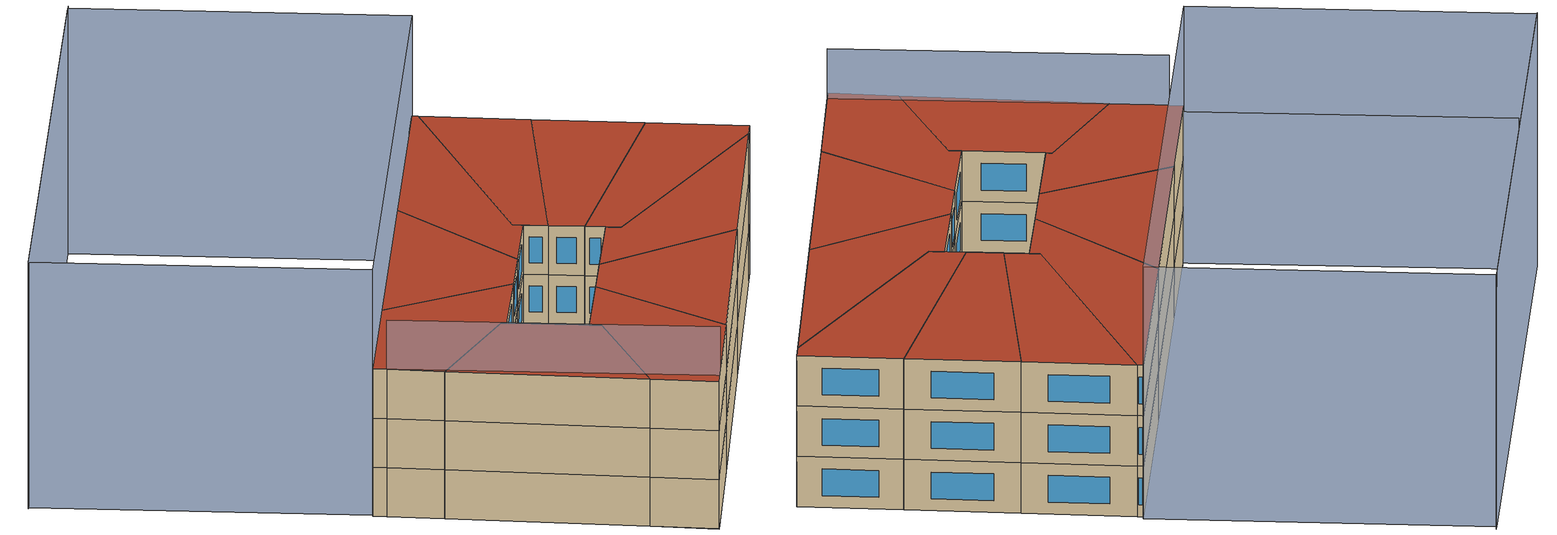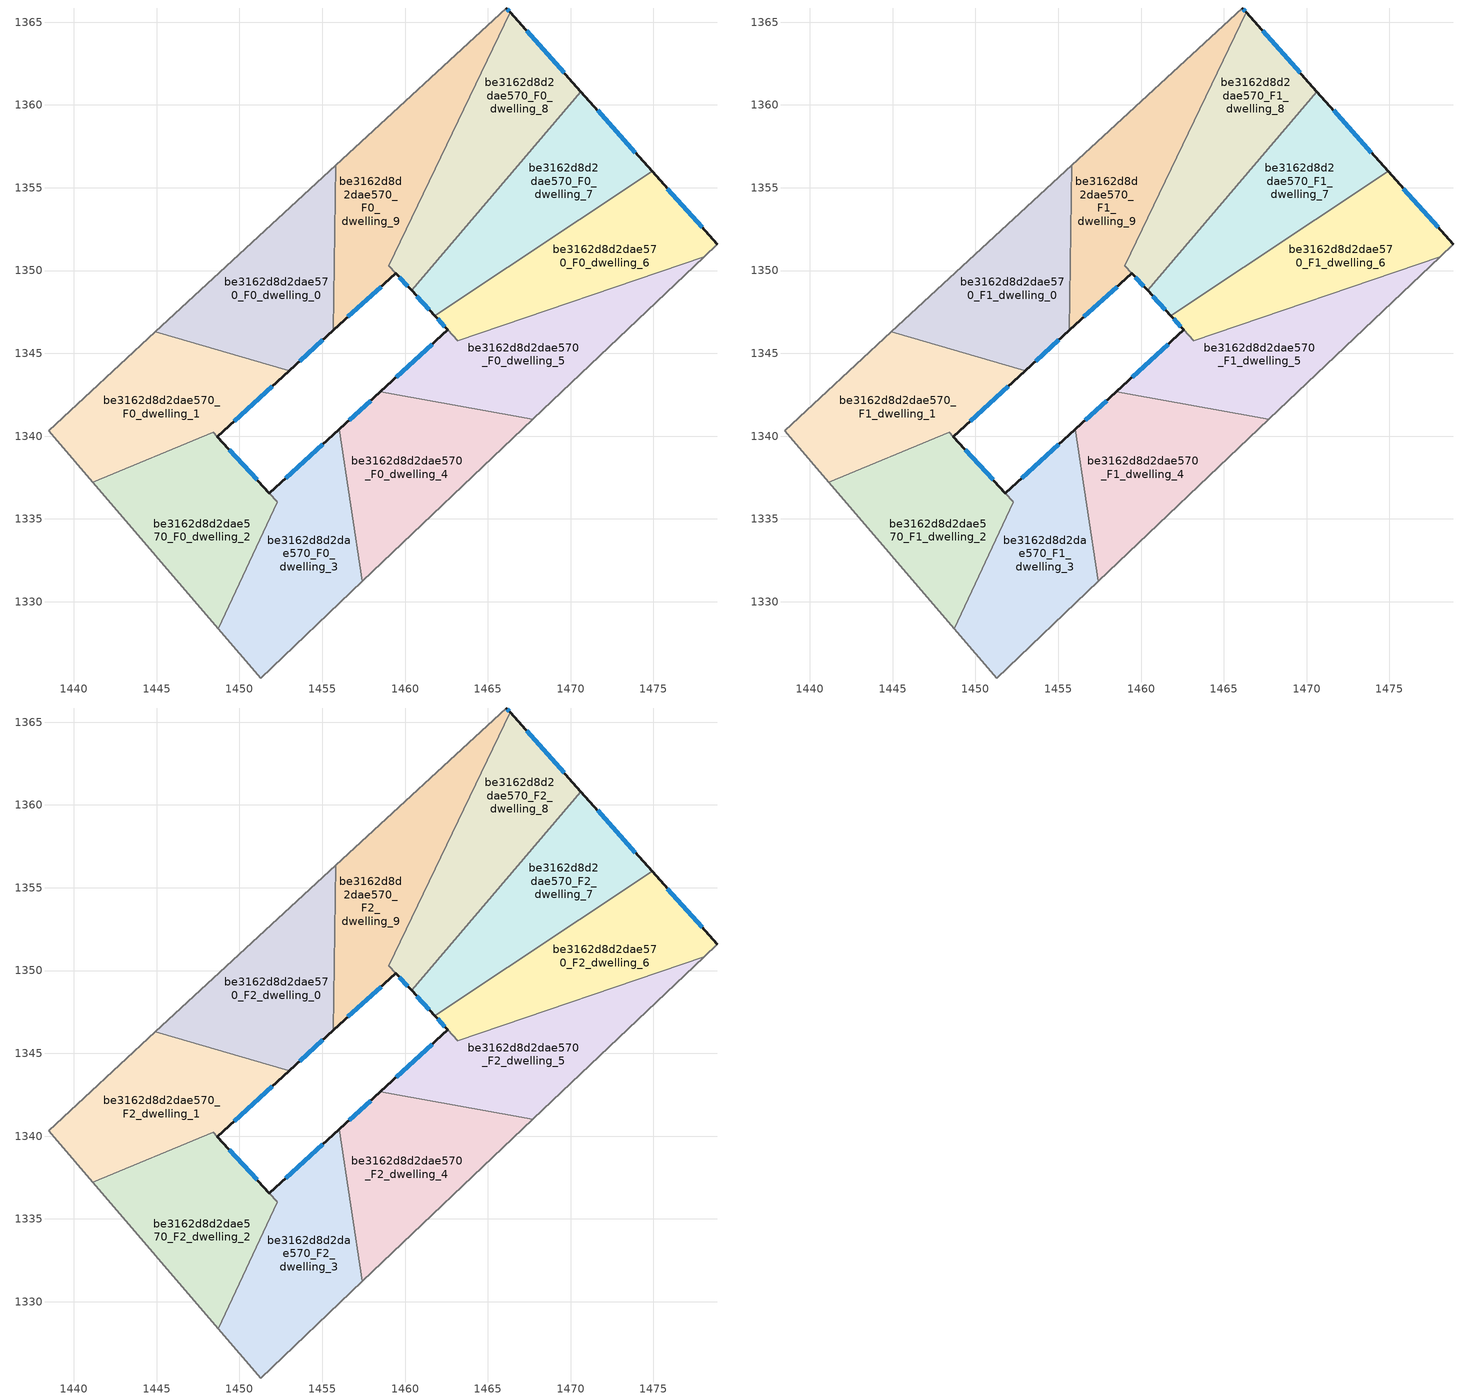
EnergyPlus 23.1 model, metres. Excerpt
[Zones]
be3162d8d2dae570_F0_dwelling_0
 floor ground (EU_floor_Construction): 1455.83,1356.36 1455.67,1346.4 1453.01,1343.95 1444.92,1346.29 z0
 wall outside (EU_wall_Construction): 1453.01,1343.95 1455.67,1346.4 z0:3
 wall adiabatic (EU_wall_Construction): 1455.83,1356.36 1444.92,1346.29 z0:3
 wall to be3162d8d2dae570_F0_dwelling_1 (EU_wall_Construction): 1444.92,1346.29 1453,1343.95 z0:3
 wall to be3162d8d2dae570_F0_dwelling_9 (EU_wall_Construction): 1455.67,1346.4 1455.83,1356.36 z0:3
 window (EU_Window_Construction): 1453.63,1344.53 1455.05,1345.82 z0.7:2.3
be3162d8d2dae570_F0_dwelling_1
 floor ground (EU_floor_Construction): 1453.01,1343.95 1448.66,1339.98 1448.43,1340.23 1441.15,1337.23 1439,1339.74 1438.48,1340.34 1444.92,1346.29 z0
 wall outside (EU_wall_Construction): 1448.66,1339.98 1453.01,1343.95 z0:3
 wall adiabatic (EU_wall_Construction): 1444.92,1346.29 1438.48,1340.34 1439,1339.74 1441.15,1337.23 z0:3
 wall to be3162d8d2dae570_F0_dwelling_2 (EU_wall_Construction): 1441.15,1337.23 1448.43,1340.23 1448.66,1339.98 z0:3
 window (EU_Window_Construction): 1449.68,1340.91 1451.98,1343.02 z0.7:2.3
be3162d8d2dae570_F0_dwelling_2
 floor ground (EU_floor_Construction): 1448.66,1339.97 1452.29,1336.03 1448.73,1328.38 1441.15,1337.23 1448.43,1340.23 z0
 wall outside (EU_wall_Construction): 1451.81,1336.55 1448.66,1339.97 z0:3
 wall adiabatic (EU_wall_Construction): 1441.15,1337.23 1448.73,1328.38 z0:3
 wall to be3162d8d2dae570_F0_dwelling_3 (EU_wall_Construction): 1448.73,1328.38 1452.29,1336.03 1451.81,1336.55 z0:3
 window (EU_Window_Construction): 1451.07,1337.35 1449.4,1339.17 z0.7:2.3
be3162d8d2dae570_F0_dwelling_3
 floor ground (EU_floor_Construction): 1456.04,1340.42 1457.43,1331.23 1451.28,1325.4 1448.73,1328.38 1452.29,1336.03 1451.81,1336.55 z0
 wall outside (EU_wall_Construction): 1456.04,1340.42 1451.81,1336.55 z0:3
 wall adiabatic (EU_wall_Construction): 1448.73,1328.38 1451.28,1325.4 1457.43,1331.23 z0:3
 wall to be3162d8d2dae570_F0_dwelling_4 (EU_wall_Construction): 1457.43,1331.23 1456.04,1340.42 z0:3
 window (EU_Window_Construction): 1455.05,1339.51 1452.8,1337.46 z0.7:2.3
be3162d8d2dae570_F0_dwelling_4
 floor ground (EU_floor_Construction): 1467.73,1341.01 1457.43,1331.23 1456.04,1340.42 1458.5,1342.68 z0
 wall outside (EU_wall_Construction): 1458.5,1342.68 1456.04,1340.42 z0:3
 wall adiabatic (EU_wall_Construction): 1457.43,1331.23 1467.73,1341.01 z0:3
 wall to be3162d8d2dae570_F0_dwelling_5 (EU_wall_Construction): 1467.73,1341.01 1458.5,1342.68 z0:3
 window (EU_Window_Construction): 1457.93,1342.15 1456.62,1340.95 z0.7:2.3
be3162d8d2dae570_F0_dwelling_5
 floor ground (EU_floor_Construction): 1478.06,1350.82 1467.73,1341.01 1458.5,1342.68 1462.59,1346.41 1463.18,1345.77 z0
 wall outside (EU_wall_Construction): 1462.59,1346.41 1458.5,1342.68 z0:3
 wall adiabatic (EU_wall_Construction): 1467.73,1341.01 1478.06,1350.82 z0:3
 wall to be3162d8d2dae570_F0_dwelling_6 (EU_wall_Construction): 1463.18,1345.77 1462.59,1346.41 / 1478.06,1350.82 1463.19,1345.77 z0:3
 window (EU_Window_Construction): 1461.63,1345.54 1459.46,1343.55 z0.7:2.3
be3162d8d2dae570_F0_dwelling_6
 floor ground (EU_floor_Construction): 1474.92,1355.99 1478.86,1351.58 1478.06,1350.82 1463.19,1345.77 1461.79,1347.28 z0
 wall outside (EU_wall_Construction): 1461.79,1347.28 1462.59,1346.42 / 1478.86,1351.58 1474.92,1355.99 z0:3
 wall adiabatic (EU_wall_Construction): 1478.06,1350.82 1478.86,1351.58 z0:3
 wall to be3162d8d2dae570_F0_dwelling_7 (EU_wall_Construction): 1474.92,1355.99 1461.79,1347.28 z0:3
 window (EU_Window_Construction): 1461.98,1347.08 1462.4,1346.62 / 1477.94,1352.61 1475.85,1354.95 z0.7:2.3
be3162d8d2dae570_F0_dwelling_7
 floor ground (EU_floor_Construction): 1470.62,1360.81 1474.92,1355.99 1461.79,1347.28 1460.39,1348.8 z0
 wall outside (EU_wall_Construction): 1460.39,1348.8 1461.79,1347.28 / 1474.92,1355.99 1470.62,1360.81 z0:3
 wall to be3162d8d2dae570_F0_dwelling_8 (EU_wall_Construction): 1470.62,1360.81 1460.39,1348.8 z0:3
 window (EU_Window_Construction): 1460.72,1348.44 1461.46,1347.64 / 1473.91,1357.12 1471.63,1359.68 z0.7:2.3
be3162d8d2dae570_F0_dwelling_8
 floor ground (EU_floor_Construction): 1466.34,1365.59 1470.62,1360.81 1460.39,1348.8 1459.02,1350.29 z0
 wall outside (EU_wall_Construction): 1470.62,1360.81 1466.34,1365.59 / 1459.43,1349.84 1460.39,1348.8 z0:3
 wall to be3162d8d2dae570_F0_dwelling_9 (EU_wall_Construction): 1466.34,1365.59 1459.02,1350.29 1459.43,1349.84 z0:3
 window (EU_Window_Construction): 1469.61,1361.93 1467.35,1364.47 / 1459.66,1349.59 1460.17,1349.04 z0.7:2.3
be3162d8d2dae570_F0_dwelling_9
 floor ground (EU_floor_Construction): 1466.11,1365.85 1466.34,1365.59 1459.02,1350.29 1459.43,1349.84 1455.67,1346.4 1455.83,1356.36 z0
 wall outside (EU_wall_Construction): 1466.34,1365.59 1466.11,1365.85 / 1455.67,1346.4 1459.43,1349.84 z0:3
 wall adiabatic (EU_wall_Construction): 1466.11,1365.85 1455.83,1356.36 z0:3
 window (EU_Window_Construction): 1466.29,1365.65 1466.16,1365.79 / 1456.56,1347.21 1458.55,1349.03 z0.7:2.3
be3162d8d2dae570_F1_dwelling_0
 floor to be3162d8d2dae570_F0_dwelling_0 (EU_floor_Construction): 1455.83,1356.36 1455.67,1346.4 1453,1343.95 1444.92,1346.29 z3
 wall outside (EU_wall_Construction): 1453.01,1343.95 1455.67,1346.4 z3:6
 wall adiabatic (EU_wall_Construction): 1455.83,1356.36 1444.92,1346.29 z3:6
 wall to be3162d8d2dae570_F1_dwelling_1 (EU_wall_Construction): 1444.92,1346.29 1453,1343.95 z3:6
 wall to be3162d8d2dae570_F1_dwelling_9 (EU_wall_Construction): 1455.67,1346.4 1455.83,1356.36 z3:6
 window (EU_Window_Construction): 1453.63,1344.53 1455.05,1345.82 z3.7:5.3
be3162d8d2dae570_F1_dwelling_1
 floor to be3162d8d2dae570_F0_dwelling_1 (EU_floor_Construction): 1453,1343.95 1448.66,1339.98 1448.43,1340.23 1441.15,1337.23 1439,1339.74 1438.48,1340.34 1444.92,1346.29 z3
 wall outside (EU_wall_Construction): 1448.66,1339.98 1453.01,1343.95 z3:6
 wall adiabatic (EU_wall_Construction): 1444.92,1346.29 1438.48,1340.34 1439,1339.74 1441.15,1337.23 z3:6
 wall to be3162d8d2dae570_F1_dwelling_2 (EU_wall_Construction): 1441.15,1337.23 1448.43,1340.23 1448.66,1339.98 z3:6
 window (EU_Window_Construction): 1449.68,1340.91 1451.98,1343.02 z3.7:5.3
be3162d8d2dae570_F1_dwelling_2
 floor to be3162d8d2dae570_F0_dwelling_2 (EU_floor_Construction): 1448.66,1339.97 1452.29,1336.03 1448.73,1328.38 1441.15,1337.23 1448.43,1340.23 z3
 wall outside (EU_wall_Construction): 1451.81,1336.55 1448.66,1339.97 z3:6
 wall adiabatic (EU_wall_Construction): 1441.15,1337.23 1448.73,1328.38 z3:6
 wall to be3162d8d2dae570_F1_dwelling_3 (EU_wall_Construction): 1448.73,1328.38 1452.29,1336.03 1451.81,1336.55 z3:6
 window (EU_Window_Construction): 1451.07,1337.35 1449.4,1339.17 z3.7:5.3
be3162d8d2dae570_F1_dwelling_3
 floor to be3162d8d2dae570_F0_dwelling_3 (EU_floor_Construction): 1456.04,1340.42 1457.43,1331.23 1451.28,1325.4 1448.73,1328.38 1452.29,1336.03 1451.81,1336.55 z3
 wall outside (EU_wall_Construction): 1456.04,1340.42 1451.81,1336.55 z3:6
 wall adiabatic (EU_wall_Construction): 1448.73,1328.38 1451.28,1325.4 1457.43,1331.23 z3:6
 wall to be3162d8d2dae570_F1_dwelling_4 (EU_wall_Construction): 1457.43,1331.23 1456.04,1340.42 z3:6
 window (EU_Window_Construction): 1455.05,1339.51 1452.8,1337.46 z3.7:5.3
be3162d8d2dae570_F1_dwelling_4
 floor to be3162d8d2dae570_F0_dwelling_4 (EU_floor_Construction): 1467.73,1341.01 1457.43,1331.23 1456.04,1340.42 1458.5,1342.68 z3
 wall outside (EU_wall_Construction): 1458.5,1342.68 1456.04,1340.42 z3:6
 wall adiabatic (EU_wall_Construction): 1457.43,1331.23 1467.73,1341.01 z3:6
 wall to be3162d8d2dae570_F1_dwelling_5 (EU_wall_Construction): 1467.73,1341.01 1458.5,1342.68 z3:6
 window (EU_Window_Construction): 1457.93,1342.15 1456.62,1340.95 z3.7:5.3
be3162d8d2dae570_F1_dwelling_5
 floor to be3162d8d2dae570_F0_dwelling_5 (EU_floor_Construction): 1478.06,1350.82 1467.73,1341.01 1458.5,1342.68 1462.59,1346.41 1463.18,1345.77 z3
 wall outside (EU_wall_Construction): 1462.59,1346.41 1458.5,1342.68 z3:6
 wall adiabatic (EU_wall_Construction): 1467.73,1341.01 1478.06,1350.82 z3:6
 wall to be3162d8d2dae570_F1_dwelling_6 (EU_wall_Construction): 1463.18,1345.77 1462.59,1346.41 / 1478.06,1350.82 1463.19,1345.77 z3:6
 window (EU_Window_Construction): 1461.63,1345.54 1459.46,1343.55 z3.7:5.3
be3162d8d2dae570_F1_dwelling_6
 floor to be3162d8d2dae570_F0_dwelling_6 (EU_floor_Construction): 1474.92,1355.99 1478.86,1351.58 1478.06,1350.82 1463.18,1345.77 1461.79,1347.28 z3
 wall outside (EU_wall_Construction): 1461.79,1347.28 1462.59,1346.42 / 1478.86,1351.58 1474.92,1355.99 z3:6
 wall adiabatic (EU_wall_Construction): 1478.06,1350.82 1478.86,1351.58 z3:6
 wall to be3162d8d2dae570_F1_dwelling_7 (EU_wall_Construction): 1474.92,1355.99 1461.79,1347.28 z3:6
 window (EU_Window_Construction): 1461.98,1347.08 1462.4,1346.62 / 1477.94,1352.61 1475.85,1354.95 z3.7:5.3
be3162d8d2dae570_F1_dwelling_7
 floor to be3162d8d2dae570_F0_dwelling_7 (EU_floor_Construction): 1470.62,1360.81 1474.92,1355.99 1461.79,1347.28 1460.39,1348.8 z3
 wall outside (EU_wall_Construction): 1460.39,1348.8 1461.79,1347.28 / 1474.92,1355.99 1470.62,1360.81 z3:6
 wall to be3162d8d2dae570_F1_dwelling_8 (EU_wall_Construction): 1470.62,1360.81 1460.39,1348.8 z3:6
 window (EU_Window_Construction): 1460.72,1348.44 1461.46,1347.64 / 1473.91,1357.12 1471.63,1359.68 z3.7:5.3
be3162d8d2dae570_F1_dwelling_8
 floor to be3162d8d2dae570_F0_dwelling_8 (EU_floor_Construction): 1466.34,1365.59 1470.62,1360.81 1460.39,1348.8 1459.02,1350.29 z3
 wall outside (EU_wall_Construction): 1470.62,1360.81 1466.34,1365.59 / 1459.43,1349.84 1460.39,1348.8 z3:6
 wall to be3162d8d2dae570_F1_dwelling_9 (EU_wall_Construction): 1466.34,1365.59 1459.02,1350.29 1459.43,1349.84 z3:6
 window (EU_Window_Construction): 1469.61,1361.93 1467.35,1364.47 / 1459.66,1349.59 1460.17,1349.04 z3.7:5.3
be3162d8d2dae570_F1_dwelling_9
 floor to be3162d8d2dae570_F0_dwelling_9 (EU_floor_Construction): 1466.11,1365.85 1466.34,1365.59 1459.02,1350.29 1459.43,1349.84 1455.67,1346.4 1455.83,1356.36 z3
 wall outside (EU_wall_Construction): 1466.34,1365.59 1466.11,1365.85 / 1455.67,1346.4 1459.43,1349.84 z3:6
 wall adiabatic (EU_wall_Construction): 1466.11,1365.85 1455.83,1356.36 z3:6
 window (EU_Window_Construction): 1466.29,1365.65 1466.16,1365.79 / 1456.56,1347.21 1458.55,1349.03 z3.7:5.3
be3162d8d2dae570_F2_dwelling_0
 floor to be3162d8d2dae570_F1_dwelling_0 (EU_floor_Construction): 1455.83,1356.36 1455.67,1346.4 1453,1343.95 1444.92,1346.29 z6
 wall outside (EU_wall_Construction): 1453.01,1343.95 1455.67,1346.4 z6:9
 wall adiabatic (EU_wall_Construction): 1455.83,1356.36 1444.92,1346.29 z6:9
 wall to be3162d8d2dae570_F2_dwelling_1 (EU_wall_Construction): 1444.92,1346.29 1453,1343.95 z6:9
 wall to be3162d8d2dae570_F2_dwelling_9 (EU_wall_Construction): 1455.67,1346.4 1455.83,1356.36 z6:9
 window (EU_Window_Construction): 1453.63,1344.53 1455.05,1345.82 z6.7:8.3
 roof outside (EU_roof_Construction): 1455.67,1346.4 1455.83,1356.36 1444.92,1346.29 1453.01,1343.95 z9
be3162d8d2dae570_F2_dwelling_1
 floor to be3162d8d2dae570_F1_dwelling_1 (EU_floor_Construction): 1453,1343.95 1448.66,1339.98 1448.43,1340.23 1441.15,1337.23 1439,1339.74 1438.48,1340.34 1444.92,1346.29 z6
 wall outside (EU_wall_Construction): 1448.66,1339.98 1453.01,1343.95 z6:9
 wall adiabatic (EU_wall_Construction): 1444.92,1346.29 1438.48,1340.34 1439,1339.74 1441.15,1337.23 z6:9
 wall to be3162d8d2dae570_F2_dwelling_2 (EU_wall_Construction): 1441.15,1337.23 1448.43,1340.23 1448.66,1339.98 z6:9
 window (EU_Window_Construction): 1449.68,1340.91 1451.98,1343.02 z6.7:8.3
 roof outside (EU_roof_Construction): 1448.66,1339.98 1453.01,1343.95 1444.92,1346.29 1438.48,1340.34 1439,1339.74 1441.15,1337.23 1448.43,1340.23 z9
be3162d8d2dae570_F2_dwelling_2
 floor to be3162d8d2dae570_F1_dwelling_2 (EU_floor_Construction): 1448.66,1339.97 1452.29,1336.03 1448.73,1328.38 1441.15,1337.23 1448.43,1340.23 z6
 wall outside (EU_wall_Construction): 1451.81,1336.55 1448.66,1339.97 z6:9
 wall adiabatic (EU_wall_Construction): 1441.15,1337.23 1448.73,1328.38 z6:9
 wall to be3162d8d2dae570_F2_dwelling_3 (EU_wall_Construction): 1448.73,1328.38 1452.29,1336.03 1451.81,1336.55 z6:9
 window (EU_Window_Construction): 1451.07,1337.35 1449.4,1339.17 z6.7:8.3
 roof outside (EU_roof_Construction): 1448.73,1328.38 1452.29,1336.03 1448.66,1339.97 1448.43,1340.23 1441.15,1337.23 z9
be3162d8d2dae570_F2_dwelling_3
 floor to be3162d8d2dae570_F1_dwelling_3 (EU_floor_Construction): 1456.04,1340.42 1457.43,1331.23 1451.28,1325.4 1448.73,1328.38 1452.29,1336.03 1451.81,1336.55 z6
 wall outside (EU_wall_Construction): 1456.04,1340.42 1451.81,1336.55 z6:9
 wall adiabatic (EU_wall_Construction): 1448.73,1328.38 1451.28,1325.4 1457.43,1331.23 z6:9
 wall to be3162d8d2dae570_F2_dwelling_4 (EU_wall_Construction): 1457.43,1331.23 1456.04,1340.42 z6:9
 window (EU_Window_Construction): 1455.05,1339.51 1452.8,1337.46 z6.7:8.3
 roof outside (EU_roof_Construction): 1457.43,1331.23 1456.04,1340.42 1451.81,1336.55 1452.29,1336.03 1448.73,1328.38 1451.28,1325.4 z9
be3162d8d2dae570_F2_dwelling_4
 floor to be3162d8d2dae570_F1_dwelling_4 (EU_floor_Construction): 1467.73,1341.01 1457.43,1331.23 1456.04,1340.42 1458.5,1342.68 z6
 wall outside (EU_wall_Construction): 1458.5,1342.68 1456.04,1340.42 z6:9
 wall adiabatic (EU_wall_Construction): 1457.43,1331.23 1467.73,1341.01 z6:9
 wall to be3162d8d2dae570_F2_dwelling_5 (EU_wall_Construction): 1467.73,1341.01 1458.5,1342.68 z6:9
 window (EU_Window_Construction): 1457.93,1342.15 1456.62,1340.95 z6.7:8.3
 roof outside (EU_roof_Construction): 1467.73,1341.01 1458.5,1342.68 1456.04,1340.42 1457.43,1331.23 z9
be3162d8d2dae570_F2_dwelling_5
 floor to be3162d8d2dae570_F1_dwelling_5 (EU_floor_Construction): 1478.06,1350.82 1467.73,1341.01 1458.5,1342.68 1462.59,1346.41 1463.18,1345.77 z6
 wall outside (EU_wall_Construction): 1462.59,1346.41 1458.5,1342.68 z6:9
 wall adiabatic (EU_wall_Construction): 1467.73,1341.01 1478.06,1350.82 z6:9
 wall to be3162d8d2dae570_F2_dwelling_6 (EU_wall_Construction): 1463.18,1345.77 1462.59,1346.41 / 1478.06,1350.82 1463.19,1345.77 z6:9
 window (EU_Window_Construction): 1461.63,1345.54 1459.46,1343.55 z6.7:8.3
 roof outside (EU_roof_Construction): 1478.06,1350.82 1463.18,1345.77 1462.59,1346.41 1458.5,1342.68 1467.73,1341.01 z9
be3162d8d2dae570_F2_dwelling_6
 floor to be3162d8d2dae570_F1_dwelling_6 (EU_floor_Construction): 1474.92,1355.99 1478.86,1351.58 1478.06,1350.82 1463.18,1345.77 1461.79,1347.28 z6
 wall outside (EU_wall_Construction): 1461.79,1347.28 1462.59,1346.42 / 1478.86,1351.58 1474.92,1355.99 z6:9
 wall adiabatic (EU_wall_Construction): 1478.06,1350.82 1478.86,1351.58 z6:9
 wall to be3162d8d2dae570_F2_dwelling_7 (EU_wall_Construction): 1474.92,1355.99 1461.79,1347.28 z6:9
 window (EU_Window_Construction): 1461.98,1347.08 1462.4,1346.62 / 1477.94,1352.61 1475.85,1354.95 z6.7:8.3
 roof outside (EU_roof_Construction): 1478.06,1350.82 1478.86,1351.58 1474.92,1355.99 1461.79,1347.28 1463.18,1345.77 z9
be3162d8d2dae570_F2_dwelling_7
 floor to be3162d8d2dae570_F1_dwelling_7 (EU_floor_Construction): 1470.62,1360.81 1474.92,1355.99 1461.79,1347.28 1460.39,1348.8 z6
 wall outside (EU_wall_Construction): 1460.39,1348.8 1461.79,1347.28 / 1474.92,1355.99 1470.62,1360.81 z6:9
 wall to be3162d8d2dae570_F2_dwelling_8 (EU_wall_Construction): 1470.62,1360.81 1460.39,1348.8 z6:9
 window (EU_Window_Construction): 1460.72,1348.44 1461.46,1347.64 / 1473.91,1357.12 1471.63,1359.68 z6.7:8.3
 roof outside (EU_roof_Construction): 1474.92,1355.99 1470.62,1360.81 1460.39,1348.8 1461.79,1347.28 z9
be3162d8d2dae570_F2_dwelling_8
 floor to be3162d8d2dae570_F1_dwelling_8 (EU_floor_Construction): 1466.34,1365.59 1470.62,1360.81 1460.39,1348.8 1459.02,1350.29 z6
 wall outside (EU_wall_Construction): 1470.62,1360.81 1466.34,1365.59 / 1459.43,1349.84 1460.39,1348.8 z6:9
 wall to be3162d8d2dae570_F2_dwelling_9 (EU_wall_Construction): 1466.34,1365.59 1459.02,1350.29 1459.43,1349.84 z6:9
 window (EU_Window_Construction): 1469.61,1361.93 1467.35,1364.47 / 1459.66,1349.59 1460.17,1349.04 z6.7:8.3
 roof outside (EU_roof_Construction): 1460.39,1348.8 1470.62,1360.81 1466.34,1365.59 1459.02,1350.29 z9
be3162d8d2dae570_F2_dwelling_9
 floor to be3162d8d2dae570_F1_dwelling_9 (EU_floor_Construction): 1466.11,1365.85 1466.34,1365.59 1459.02,1350.29 1459.43,1349.84 1455.67,1346.4 1455.83,1356.36 z6
 wall outside (EU_wall_Construction): 1466.34,1365.59 1466.11,1365.85 / 1455.67,1346.4 1459.43,1349.84 z6:9
 wall adiabatic (EU_wall_Construction): 1466.11,1365.85 1455.83,1356.36 z6:9
 window (EU_Window_Construction): 1466.29,1365.65 1466.16,1365.79 / 1456.56,1347.21 1458.55,1349.03 z6.7:8.3
 roof outside (EU_roof_Construction): 1459.43,1349.84 1459.02,1350.29 1466.34,1365.59 1466.11,1365.85 1455.83,1356.36 1455.67,1346.4 z9
shading: 1439,1339.74 1451.93,1326 z0:12; 1426.44,1354.41 1439.94,1340.02 z0:9; 1453.35,1380.6 1425.24,1354.63 / 1466.34,1366.07 1438.57,1340.42 / 1438.57,1340.42 1425.35,1354.74 / 1425.35,1354.74 1453.12,1380.39 / 1453.12,1380.39 1466.34,1366.07 z0:15
[Building]
EU S2 Campaign: North Axis=0; Terrain=City; Solar Distribution=FullExterior
[Site:Location]
Budapest.Ferenc.Liszt.Intl.AP: Latitude=47.437; Longitude=19.256; Time Zone=1; Elevation=185
[SizingPeriod:WeatherFileDays]
AnnualSizingPeriod: Begin Month=1; Begin Day of Month=1; End Month=12; End Day of Month=31; Day of Week for Start Day=Monday; Use Weather File Daylight Saving Period=No; Use Weather File Rain and Snow Indicators=No
[MATERIAL]
EU_InternalMass_Material: Roughness=MediumRough; Thickness=0.1; Conductivity=1; Density=1800; Specific Heat=900; Thermal Absorptance=0.9; Solar Absorptance=0.7; Visible Absorptance=0.7
[MATERIAL:NOMASS] Roughness=MediumRough; Thermal Absorptance=0.9; Solar Absorptance=0.7; Visible Absorptance=0.7
Name | Thermal Resistance
EU_wall_NoMass | 0.832559
EU_roof_NoMass | 1.39638
EU_floor_NoMass | 0.872794
[WINDOWMATERIAL:SIMPLEGLAZINGSYSTEM]
EU_Window_SimpleGlazing: UFactor=2.79869; Solar Heat Gain Coefficient=0.75; Visible Transmittance=0.75
[CONSTRUCTION]
EU_wall_Construction: EU_wall_NoMass
EU_roof_Construction: EU_roof_NoMass
EU_floor_Construction: EU_floor_NoMass
EU_Window_Construction: EU_Window_SimpleGlazing
EU_InternalMass_Construction: EU_InternalMass_Material
[ZONE] Type=1; Multiplier=1; Ceiling Height=autocalculate; Floor Area=autocalculate; Part of Total Floor Area=Yes
Name | Volume
be3162d8d2dae570_F0_dwelling_0; be3162d8d2dae570_F1_dwelling_0; be3162d8d2dae570_F2_dwelling_0 | 199.629
be3162d8d2dae570_F0_dwelling_1 | 200.054
be3162d8d2dae570_F1_dwelling_1; be3162d8d2dae570_F2_dwelling_1 | 200.055
be3162d8d2dae570_F0_dwelling_2; be3162d8d2dae570_F1_dwelling_2; be3162d8d2dae570_F2_dwelling_2 | 197.315
be3162d8d2dae570_F0_dwelling_3; be3162d8d2dae570_F1_dwelling_3; be3162d8d2dae570_F2_dwelling_3 | 201.404
be3162d8d2dae570_F0_dwelling_4; be3162d8d2dae570_F1_dwelling_4; be3162d8d2dae570_F2_dwelling_4 | 199.602
be3162d8d2dae570_F0_dwelling_5; be3162d8d2dae570_F1_dwelling_5; be3162d8d2dae570_F2_dwelling_5 | 202.308
be3162d8d2dae570_F0_dwelling_6 | 196.885
be3162d8d2dae570_F1_dwelling_6; be3162d8d2dae570_F2_dwelling_6 | 196.907
be3162d8d2dae570_F0_dwelling_7; be3162d8d2dae570_F1_dwelling_7; be3162d8d2dae570_F2_dwelling_7 | 199.581
be3162d8d2dae570_F0_dwelling_8; be3162d8d2dae570_F1_dwelling_8; be3162d8d2dae570_F2_dwelling_8 | 198.216
be3162d8d2dae570_F0_dwelling_9; be3162d8d2dae570_F1_dwelling_9; be3162d8d2dae570_F2_dwelling_9 | 201.024
[INTERNALMASS] Construction=EU_InternalMass_Construction
Name | Zone or ZoneList | Surface Area
be3162d8d2dae570_F0_dwelling_0_EU_InternalMass | be3162d8d2dae570_F0_dwelling_0 | 66.5432
be3162d8d2dae570_F0_dwelling_1_EU_InternalMass | be3162d8d2dae570_F0_dwelling_1 | 66.6839
be3162d8d2dae570_F0_dwelling_2_EU_InternalMass | be3162d8d2dae570_F0_dwelling_2 | 65.7724
be3162d8d2dae570_F0_dwelling_3_EU_InternalMass | be3162d8d2dae570_F0_dwelling_3 | 67.1342
be3162d8d2dae570_F0_dwelling_4_EU_InternalMass | be3162d8d2dae570_F0_dwelling_4 | 66.5341
be3162d8d2dae570_F0_dwelling_5_EU_InternalMass | be3162d8d2dae570_F0_dwelling_5 | 67.4362
be3162d8d2dae570_F0_dwelling_6_EU_InternalMass | be3162d8d2dae570_F0_dwelling_6 | 65.6403
be3162d8d2dae570_F0_dwelling_7_EU_InternalMass | be3162d8d2dae570_F0_dwelling_7 | 66.5269
be3162d8d2dae570_F0_dwelling_8_EU_InternalMass | be3162d8d2dae570_F0_dwelling_8 | 66.0758
be3162d8d2dae570_F0_dwelling_9_EU_InternalMass | be3162d8d2dae570_F0_dwelling_9 | 67.0087
be3162d8d2dae570_F1_dwelling_0_EU_InternalMass | be3162d8d2dae570_F1_dwelling_0 | 66.5432
be3162d8d2dae570_F1_dwelling_1_EU_InternalMass | be3162d8d2dae570_F1_dwelling_1 | 66.6839
be3162d8d2dae570_F1_dwelling_2_EU_InternalMass | be3162d8d2dae570_F1_dwelling_2 | 65.7724
be3162d8d2dae570_F1_dwelling_3_EU_InternalMass | be3162d8d2dae570_F1_dwelling_3 | 67.1342
be3162d8d2dae570_F1_dwelling_4_EU_InternalMass | be3162d8d2dae570_F1_dwelling_4 | 66.5341
be3162d8d2dae570_F1_dwelling_5_EU_InternalMass | be3162d8d2dae570_F1_dwelling_5 | 67.4362
be3162d8d2dae570_F1_dwelling_6_EU_InternalMass | be3162d8d2dae570_F1_dwelling_6 | 65.6403
be3162d8d2dae570_F1_dwelling_7_EU_InternalMass | be3162d8d2dae570_F1_dwelling_7 | 66.5269
be3162d8d2dae570_F1_dwelling_8_EU_InternalMass | be3162d8d2dae570_F1_dwelling_8 | 66.0758
be3162d8d2dae570_F1_dwelling_9_EU_InternalMass | be3162d8d2dae570_F1_dwelling_9 | 67.0087
be3162d8d2dae570_F2_dwelling_0_EU_InternalMass | be3162d8d2dae570_F2_dwelling_0 | 66.5432
be3162d8d2dae570_F2_dwelling_1_EU_InternalMass | be3162d8d2dae570_F2_dwelling_1 | 66.6839
be3162d8d2dae570_F2_dwelling_2_EU_InternalMass | be3162d8d2dae570_F2_dwelling_2 | 65.7724
be3162d8d2dae570_F2_dwelling_3_EU_InternalMass | be3162d8d2dae570_F2_dwelling_3 | 67.1342
be3162d8d2dae570_F2_dwelling_4_EU_InternalMass | be3162d8d2dae570_F2_dwelling_4 | 66.5341
be3162d8d2dae570_F2_dwelling_5_EU_InternalMass | be3162d8d2dae570_F2_dwelling_5 | 67.4362
be3162d8d2dae570_F2_dwelling_6_EU_InternalMass | be3162d8d2dae570_F2_dwelling_6 | 65.6403
be3162d8d2dae570_F2_dwelling_7_EU_InternalMass | be3162d8d2dae570_F2_dwelling_7 | 66.5269
be3162d8d2dae570_F2_dwelling_8_EU_InternalMass | be3162d8d2dae570_F2_dwelling_8 | 66.0758
be3162d8d2dae570_F2_dwelling_9_EU_InternalMass | be3162d8d2dae570_F2_dwelling_9 | 67.0087
[OTHEREQUIPMENT] Fuel Type=Electricity; Design Level Calculation Method=Watts/Area; Power per Zone Floor Area=1; Fraction Latent=0; Fraction Radiant=0; Fraction Lost=0; Carbon Dioxide Generation Rate=0; EndUse Subcategory=EU_Step8_InternalGains
Name | Zone or ZoneList or Space or SpaceList | Schedule
EU_Step8_InternalGain_be3162d8d2dae570_F0_dwelling_0_f000 | be3162d8d2dae570_F0_dwelling_0 | EU_Step8_GainSchedule_be3162d8d2dae570_F0_dwelling_0_f000
EU_Step8_InternalGain_be3162d8d2dae570_F0_dwelling_1_f000 | be3162d8d2dae570_F0_dwelling_1 | EU_Step8_GainSchedule_be3162d8d2dae570_F0_dwelling_1_f000
EU_Step8_InternalGain_be3162d8d2dae570_F0_dwelling_2_f000 | be3162d8d2dae570_F0_dwelling_2 | EU_Step8_GainSchedule_be3162d8d2dae570_F0_dwelling_2_f000
EU_Step8_InternalGain_be3162d8d2dae570_F0_dwelling_3_f000 | be3162d8d2dae570_F0_dwelling_3 | EU_Step8_GainSchedule_be3162d8d2dae570_F0_dwelling_3_f000
EU_Step8_InternalGain_be3162d8d2dae570_F0_dwelling_4_f000 | be3162d8d2dae570_F0_dwelling_4 | EU_Step8_GainSchedule_be3162d8d2dae570_F0_dwelling_4_f000
EU_Step8_InternalGain_be3162d8d2dae570_F0_dwelling_5_f000 | be3162d8d2dae570_F0_dwelling_5 | EU_Step8_GainSchedule_be3162d8d2dae570_F0_dwelling_5_f000
EU_Step8_InternalGain_be3162d8d2dae570_F0_dwelling_6_f000 | be3162d8d2dae570_F0_dwelling_6 | EU_Step8_GainSchedule_be3162d8d2dae570_F0_dwelling_6_f000
EU_Step8_InternalGain_be3162d8d2dae570_F0_dwelling_7_f000 | be3162d8d2dae570_F0_dwelling_7 | EU_Step8_GainSchedule_be3162d8d2dae570_F0_dwelling_7_f000
EU_Step8_InternalGain_be3162d8d2dae570_F0_dwelling_8_f000 | be3162d8d2dae570_F0_dwelling_8 | EU_Step8_GainSchedule_be3162d8d2dae570_F0_dwelling_8_f000
EU_Step8_InternalGain_be3162d8d2dae570_F0_dwelling_9_f000 | be3162d8d2dae570_F0_dwelling_9 | EU_Step8_GainSchedule_be3162d8d2dae570_F0_dwelling_9_f000
EU_Step8_InternalGain_be3162d8d2dae570_F1_dwelling_0_f000 | be3162d8d2dae570_F1_dwelling_0 | EU_Step8_GainSchedule_be3162d8d2dae570_F1_dwelling_0_f000
EU_Step8_InternalGain_be3162d8d2dae570_F1_dwelling_1_f000 | be3162d8d2dae570_F1_dwelling_1 | EU_Step8_GainSchedule_be3162d8d2dae570_F1_dwelling_1_f000
EU_Step8_InternalGain_be3162d8d2dae570_F1_dwelling_2_f000 | be3162d8d2dae570_F1_dwelling_2 | EU_Step8_GainSchedule_be3162d8d2dae570_F1_dwelling_2_f000
EU_Step8_InternalGain_be3162d8d2dae570_F1_dwelling_3_f000 | be3162d8d2dae570_F1_dwelling_3 | EU_Step8_GainSchedule_be3162d8d2dae570_F1_dwelling_3_f000
EU_Step8_InternalGain_be3162d8d2dae570_F1_dwelling_4_f000 | be3162d8d2dae570_F1_dwelling_4 | EU_Step8_GainSchedule_be3162d8d2dae570_F1_dwelling_4_f000
EU_Step8_InternalGain_be3162d8d2dae570_F1_dwelling_5_f000 | be3162d8d2dae570_F1_dwelling_5 | EU_Step8_GainSchedule_be3162d8d2dae570_F1_dwelling_5_f000
EU_Step8_InternalGain_be3162d8d2dae570_F1_dwelling_6_f000 | be3162d8d2dae570_F1_dwelling_6 | EU_Step8_GainSchedule_be3162d8d2dae570_F1_dwelling_6_f000
EU_Step8_InternalGain_be3162d8d2dae570_F1_dwelling_7_f000 | be3162d8d2dae570_F1_dwelling_7 | EU_Step8_GainSchedule_be3162d8d2dae570_F1_dwelling_7_f000
EU_Step8_InternalGain_be3162d8d2dae570_F1_dwelling_8_f000 | be3162d8d2dae570_F1_dwelling_8 | EU_Step8_GainSchedule_be3162d8d2dae570_F1_dwelling_8_f000
EU_Step8_InternalGain_be3162d8d2dae570_F1_dwelling_9_f000 | be3162d8d2dae570_F1_dwelling_9 | EU_Step8_GainSchedule_be3162d8d2dae570_F1_dwelling_9_f000
EU_Step8_InternalGain_be3162d8d2dae570_F2_dwelling_0_f000 | be3162d8d2dae570_F2_dwelling_0 | EU_Step8_GainSchedule_be3162d8d2dae570_F2_dwelling_0_f000
EU_Step8_InternalGain_be3162d8d2dae570_F2_dwelling_1_f000 | be3162d8d2dae570_F2_dwelling_1 | EU_Step8_GainSchedule_be3162d8d2dae570_F2_dwelling_1_f000
EU_Step8_InternalGain_be3162d8d2dae570_F2_dwelling_2_f000 | be3162d8d2dae570_F2_dwelling_2 | EU_Step8_GainSchedule_be3162d8d2dae570_F2_dwelling_2_f000
EU_Step8_InternalGain_be3162d8d2dae570_F2_dwelling_3_f000 | be3162d8d2dae570_F2_dwelling_3 | EU_Step8_GainSchedule_be3162d8d2dae570_F2_dwelling_3_f000
EU_Step8_InternalGain_be3162d8d2dae570_F2_dwelling_4_f000 | be3162d8d2dae570_F2_dwelling_4 | EU_Step8_GainSchedule_be3162d8d2dae570_F2_dwelling_4_f000
EU_Step8_InternalGain_be3162d8d2dae570_F2_dwelling_5_f000 | be3162d8d2dae570_F2_dwelling_5 | EU_Step8_GainSchedule_be3162d8d2dae570_F2_dwelling_5_f000
EU_Step8_InternalGain_be3162d8d2dae570_F2_dwelling_6_f000 | be3162d8d2dae570_F2_dwelling_6 | EU_Step8_GainSchedule_be3162d8d2dae570_F2_dwelling_6_f000
EU_Step8_InternalGain_be3162d8d2dae570_F2_dwelling_7_f000 | be3162d8d2dae570_F2_dwelling_7 | EU_Step8_GainSchedule_be3162d8d2dae570_F2_dwelling_7_f000
EU_Step8_InternalGain_be3162d8d2dae570_F2_dwelling_8_f000 | be3162d8d2dae570_F2_dwelling_8 | EU_Step8_GainSchedule_be3162d8d2dae570_F2_dwelling_8_f000
EU_Step8_InternalGain_be3162d8d2dae570_F2_dwelling_9_f000 | be3162d8d2dae570_F2_dwelling_9 | EU_Step8_GainSchedule_be3162d8d2dae570_F2_dwelling_9_f000
[ZONEVENTILATION:DESIGNFLOWRATE] Schedule=EU_AlwaysOn; Design Flow Rate Calculation Method=AirChanges/Hour; Air Changes per Hour=0.475469; Ventilation Type=Natural; Fan Pressure Rise=0; Fan Total Efficiency=1; Constant Term Coefficient=1; Temperature Term Coefficient=0; Velocity Term Coefficient=0; Velocity Squared Term Coefficient=0; Minimum Indoor Temperature=-100; Maximum Indoor Temperature=100; Delta Temperature=-100; Minimum Outdoor Temperature=-100; Maximum Outdoor Temperature=100; Maximum Wind Speed=40
Name | Zone or ZoneList or Space or SpaceList
EU_ConstantAir_be3162d8d2dae570_F0_dwelling_0 | be3162d8d2dae570_F0_dwelling_0
EU_ConstantAir_be3162d8d2dae570_F0_dwelling_1 | be3162d8d2dae570_F0_dwelling_1
EU_ConstantAir_be3162d8d2dae570_F0_dwelling_2 | be3162d8d2dae570_F0_dwelling_2
EU_ConstantAir_be3162d8d2dae570_F0_dwelling_3 | be3162d8d2dae570_F0_dwelling_3
EU_ConstantAir_be3162d8d2dae570_F0_dwelling_4 | be3162d8d2dae570_F0_dwelling_4
EU_ConstantAir_be3162d8d2dae570_F0_dwelling_5 | be3162d8d2dae570_F0_dwelling_5
EU_ConstantAir_be3162d8d2dae570_F0_dwelling_6 | be3162d8d2dae570_F0_dwelling_6
EU_ConstantAir_be3162d8d2dae570_F0_dwelling_7 | be3162d8d2dae570_F0_dwelling_7
EU_ConstantAir_be3162d8d2dae570_F0_dwelling_8 | be3162d8d2dae570_F0_dwelling_8
EU_ConstantAir_be3162d8d2dae570_F0_dwelling_9 | be3162d8d2dae570_F0_dwelling_9
EU_ConstantAir_be3162d8d2dae570_F1_dwelling_0 | be3162d8d2dae570_F1_dwelling_0
EU_ConstantAir_be3162d8d2dae570_F1_dwelling_1 | be3162d8d2dae570_F1_dwelling_1
EU_ConstantAir_be3162d8d2dae570_F1_dwelling_2 | be3162d8d2dae570_F1_dwelling_2
EU_ConstantAir_be3162d8d2dae570_F1_dwelling_3 | be3162d8d2dae570_F1_dwelling_3
EU_ConstantAir_be3162d8d2dae570_F1_dwelling_4 | be3162d8d2dae570_F1_dwelling_4
EU_ConstantAir_be3162d8d2dae570_F1_dwelling_5 | be3162d8d2dae570_F1_dwelling_5
EU_ConstantAir_be3162d8d2dae570_F1_dwelling_6 | be3162d8d2dae570_F1_dwelling_6
EU_ConstantAir_be3162d8d2dae570_F1_dwelling_7 | be3162d8d2dae570_F1_dwelling_7
EU_ConstantAir_be3162d8d2dae570_F1_dwelling_8 | be3162d8d2dae570_F1_dwelling_8
EU_ConstantAir_be3162d8d2dae570_F1_dwelling_9 | be3162d8d2dae570_F1_dwelling_9
EU_ConstantAir_be3162d8d2dae570_F2_dwelling_0 | be3162d8d2dae570_F2_dwelling_0
EU_ConstantAir_be3162d8d2dae570_F2_dwelling_1 | be3162d8d2dae570_F2_dwelling_1
EU_ConstantAir_be3162d8d2dae570_F2_dwelling_2 | be3162d8d2dae570_F2_dwelling_2
EU_ConstantAir_be3162d8d2dae570_F2_dwelling_3 | be3162d8d2dae570_F2_dwelling_3
EU_ConstantAir_be3162d8d2dae570_F2_dwelling_4 | be3162d8d2dae570_F2_dwelling_4
EU_ConstantAir_be3162d8d2dae570_F2_dwelling_5 | be3162d8d2dae570_F2_dwelling_5
EU_ConstantAir_be3162d8d2dae570_F2_dwelling_6 | be3162d8d2dae570_F2_dwelling_6
EU_ConstantAir_be3162d8d2dae570_F2_dwelling_7 | be3162d8d2dae570_F2_dwelling_7
EU_ConstantAir_be3162d8d2dae570_F2_dwelling_8 | be3162d8d2dae570_F2_dwelling_8
EU_ConstantAir_be3162d8d2dae570_F2_dwelling_9 | be3162d8d2dae570_F2_dwelling_9
[HVACTEMPLATE:THERMOSTAT] Constant Heating Setpoint=20; Constant Cooling Setpoint=50
EU_HeatOnly_be3162d8d2dae570_F0_dwelling_0; EU_HeatOnly_be3162d8d2dae570_F0_dwelling_1; EU_HeatOnly_be3162d8d2dae570_F0_dwelling_2; EU_HeatOnly_be3162d8d2dae570_F0_dwelling_3; EU_HeatOnly_be3162d8d2dae570_F0_dwelling_4; EU_HeatOnly_be3162d8d2dae570_F0_dwelling_5; EU_HeatOnly_be3162d8d2dae570_F0_dwelling_6; EU_HeatOnly_be3162d8d2dae570_F0_dwelling_7; EU_HeatOnly_be3162d8d2dae570_F0_dwelling_8; EU_HeatOnly_be3162d8d2dae570_F0_dwelling_9; EU_HeatOnly_be3162d8d2dae570_F1_dwelling_0; EU_HeatOnly_be3162d8d2dae570_F1_dwelling_1; EU_HeatOnly_be3162d8d2dae570_F1_dwelling_2; EU_HeatOnly_be3162d8d2dae570_F1_dwelling_3; EU_HeatOnly_be3162d8d2dae570_F1_dwelling_4; EU_HeatOnly_be3162d8d2dae570_F1_dwelling_5; EU_HeatOnly_be3162d8d2dae570_F1_dwelling_6; EU_HeatOnly_be3162d8d2dae570_F1_dwelling_7; EU_HeatOnly_be3162d8d2dae570_F1_dwelling_8; EU_HeatOnly_be3162d8d2dae570_F1_dwelling_9; EU_HeatOnly_be3162d8d2dae570_F2_dwelling_0; EU_HeatOnly_be3162d8d2dae570_F2_dwelling_1; EU_HeatOnly_be3162d8d2dae570_F2_dwelling_2; EU_HeatOnly_be3162d8d2dae570_F2_dwelling_3; EU_HeatOnly_be3162d8d2dae570_F2_dwelling_4; EU_HeatOnly_be3162d8d2dae570_F2_dwelling_5; EU_HeatOnly_be3162d8d2dae570_F2_dwelling_6; EU_HeatOnly_be3162d8d2dae570_F2_dwelling_7; EU_HeatOnly_be3162d8d2dae570_F2_dwelling_8; EU_HeatOnly_be3162d8d2dae570_F2_dwelling_9
[HVACTEMPLATE:ZONE:IDEALLOADSAIRSYSTEM] System Availability Schedule=EU_AlwaysOn; Maximum Heating Supply Air Temperature=50; Minimum Cooling Supply Air Temperature=13; Maximum Heating Supply Air Humidity Ratio=0.0156; Minimum Cooling Supply Air Humidity Ratio=0.0077; Heating Limit=NoLimit; Cooling Limit=NoLimit; Heating Availability Schedule=EU_AlwaysOn; Cooling Availability Schedule=EU_CoolingOff; Dehumidification Control Type=ConstantSensibleHeatRatio; Cooling Sensible Heat Ratio=0.7; Dehumidification Setpoint=60; Humidification Control Type=None; Humidification Setpoint=30; Outdoor Air Method=None; Outdoor Air Flow Rate per Person=0.00944; Outdoor Air Flow Rate per Zone Floor Area=0; Outdoor Air Flow Rate per Zone=0; Demand Controlled Ventilation Type=None; Outdoor Air Economizer Type=NoEconomizer; Heat Recovery Type=None; Sensible Heat Recovery Effectiveness=0.7; Latent Heat Recovery Effectiveness=0.65
Name | Template Thermostat
be3162d8d2dae570_F0_dwelling_0 | EU_HeatOnly_be3162d8d2dae570_F0_dwelling_0
be3162d8d2dae570_F0_dwelling_1 | EU_HeatOnly_be3162d8d2dae570_F0_dwelling_1
be3162d8d2dae570_F0_dwelling_2 | EU_HeatOnly_be3162d8d2dae570_F0_dwelling_2
be3162d8d2dae570_F0_dwelling_3 | EU_HeatOnly_be3162d8d2dae570_F0_dwelling_3
be3162d8d2dae570_F0_dwelling_4 | EU_HeatOnly_be3162d8d2dae570_F0_dwelling_4
be3162d8d2dae570_F0_dwelling_5 | EU_HeatOnly_be3162d8d2dae570_F0_dwelling_5
be3162d8d2dae570_F0_dwelling_6 | EU_HeatOnly_be3162d8d2dae570_F0_dwelling_6
be3162d8d2dae570_F0_dwelling_7 | EU_HeatOnly_be3162d8d2dae570_F0_dwelling_7
be3162d8d2dae570_F0_dwelling_8 | EU_HeatOnly_be3162d8d2dae570_F0_dwelling_8
be3162d8d2dae570_F0_dwelling_9 | EU_HeatOnly_be3162d8d2dae570_F0_dwelling_9
be3162d8d2dae570_F1_dwelling_0 | EU_HeatOnly_be3162d8d2dae570_F1_dwelling_0
be3162d8d2dae570_F1_dwelling_1 | EU_HeatOnly_be3162d8d2dae570_F1_dwelling_1
be3162d8d2dae570_F1_dwelling_2 | EU_HeatOnly_be3162d8d2dae570_F1_dwelling_2
be3162d8d2dae570_F1_dwelling_3 | EU_HeatOnly_be3162d8d2dae570_F1_dwelling_3
be3162d8d2dae570_F1_dwelling_4 | EU_HeatOnly_be3162d8d2dae570_F1_dwelling_4
be3162d8d2dae570_F1_dwelling_5 | EU_HeatOnly_be3162d8d2dae570_F1_dwelling_5
be3162d8d2dae570_F1_dwelling_6 | EU_HeatOnly_be3162d8d2dae570_F1_dwelling_6
be3162d8d2dae570_F1_dwelling_7 | EU_HeatOnly_be3162d8d2dae570_F1_dwelling_7
be3162d8d2dae570_F1_dwelling_8 | EU_HeatOnly_be3162d8d2dae570_F1_dwelling_8
be3162d8d2dae570_F1_dwelling_9 | EU_HeatOnly_be3162d8d2dae570_F1_dwelling_9
be3162d8d2dae570_F2_dwelling_0 | EU_HeatOnly_be3162d8d2dae570_F2_dwelling_0
be3162d8d2dae570_F2_dwelling_1 | EU_HeatOnly_be3162d8d2dae570_F2_dwelling_1
be3162d8d2dae570_F2_dwelling_2 | EU_HeatOnly_be3162d8d2dae570_F2_dwelling_2
be3162d8d2dae570_F2_dwelling_3 | EU_HeatOnly_be3162d8d2dae570_F2_dwelling_3
be3162d8d2dae570_F2_dwelling_4 | EU_HeatOnly_be3162d8d2dae570_F2_dwelling_4
be3162d8d2dae570_F2_dwelling_5 | EU_HeatOnly_be3162d8d2dae570_F2_dwelling_5
be3162d8d2dae570_F2_dwelling_6 | EU_HeatOnly_be3162d8d2dae570_F2_dwelling_6
be3162d8d2dae570_F2_dwelling_7 | EU_HeatOnly_be3162d8d2dae570_F2_dwelling_7
be3162d8d2dae570_F2_dwelling_8 | EU_HeatOnly_be3162d8d2dae570_F2_dwelling_8
be3162d8d2dae570_F2_dwelling_9 | EU_HeatOnly_be3162d8d2dae570_F2_dwelling_9
[SIZING:ZONE] Zone Cooling Design Supply Air Temperature Input Method=SupplyAirTemperature; Zone Cooling Design Supply Air Temperature=13; Zone Heating Design Supply Air Temperature Input Method=SupplyAirTemperature; Zone Heating Design Supply Air Temperature=50; Zone Cooling Design Supply Air Humidity Ratio=0.008; Zone Heating Design Supply Air Humidity Ratio=0.008; Cooling Design Air Flow Method=DesignDay; Cooling Design Air Flow Rate=0; Cooling Minimum Air Flow per Zone Floor Area=0.000762; Cooling Minimum Air Flow=0; Cooling Minimum Air Flow Fraction=0.2; Heating Design Air Flow Method=DesignDay; Heating Design Air Flow Rate=0; Heating Maximum Air Flow per Zone Floor Area=0.002032; Heating Maximum Air Flow=0.141576; Heating Maximum Air Flow Fraction=0.3; Account for Dedicated Outdoor Air System=No; Dedicated Outdoor Air System Control Strategy=NeutralSupplyAir; Dedicated Outdoor Air Low Setpoint Temperature for Design=autosize; Dedicated Outdoor Air High Setpoint Temperature for Design=autosize; Zone Load Sizing Method=Sensible Load Only No Latent Load; Zone Latent Cooling Design Supply Air Humidity Ratio Input Method=HumidityRatioDifference; Zone Cooling Design Supply Air Humidity Ratio Difference=0.005; Zone Latent Heating Design Supply Air Humidity Ratio Input Method=HumidityRatioDifference; Zone Humidification Design Supply Air Humidity Ratio Difference=0.005
be3162d8d2dae570_F0_dwelling_0; be3162d8d2dae570_F0_dwelling_1; be3162d8d2dae570_F0_dwelling_2; be3162d8d2dae570_F0_dwelling_3; be3162d8d2dae570_F0_dwelling_4; be3162d8d2dae570_F0_dwelling_5; be3162d8d2dae570_F0_dwelling_6; be3162d8d2dae570_F0_dwelling_7; be3162d8d2dae570_F0_dwelling_8; be3162d8d2dae570_F0_dwelling_9; be3162d8d2dae570_F1_dwelling_0; be3162d8d2dae570_F1_dwelling_1; be3162d8d2dae570_F1_dwelling_2; be3162d8d2dae570_F1_dwelling_3; be3162d8d2dae570_F1_dwelling_4; be3162d8d2dae570_F1_dwelling_5; be3162d8d2dae570_F1_dwelling_6; be3162d8d2dae570_F1_dwelling_7; be3162d8d2dae570_F1_dwelling_8; be3162d8d2dae570_F1_dwelling_9; be3162d8d2dae570_F2_dwelling_0; be3162d8d2dae570_F2_dwelling_1; be3162d8d2dae570_F2_dwelling_2; be3162d8d2dae570_F2_dwelling_3; be3162d8d2dae570_F2_dwelling_4; be3162d8d2dae570_F2_dwelling_5; be3162d8d2dae570_F2_dwelling_6; be3162d8d2dae570_F2_dwelling_7; be3162d8d2dae570_F2_dwelling_8; be3162d8d2dae570_F2_dwelling_9
[SCHEDULE:CONSTANT]
Name | Hourly Value
EU_AlwaysOn | 1
EU_CoolingOff | 0
[SCHEDULE:FILE] Column Number=1; Rows to Skip at Top=0; Number of Hours of Data=8760; Column Separator=Comma; Interpolate to Timestep=No; Minutes per Item=60; Adjust Schedule for Daylight Savings=Yes
Name | File
EU_Step8_GainSchedule_be3162d8d2dae570_F0_dwelling_0_f000 | ../../schedules/be3162d8d2dae570/be3162d8d2dae570_F0_dwelling_0_f000_gain.csv
EU_Step8_GainSchedule_be3162d8d2dae570_F0_dwelling_1_f000 | ../../schedules/be3162d8d2dae570/be3162d8d2dae570_F0_dwelling_1_f000_gain.csv
EU_Step8_GainSchedule_be3162d8d2dae570_F0_dwelling_2_f000 | ../../schedules/be3162d8d2dae570/be3162d8d2dae570_F0_dwelling_2_f000_gain.csv
EU_Step8_GainSchedule_be3162d8d2dae570_F0_dwelling_3_f000 | ../../schedules/be3162d8d2dae570/be3162d8d2dae570_F0_dwelling_3_f000_gain.csv
EU_Step8_GainSchedule_be3162d8d2dae570_F0_dwelling_4_f000 | ../../schedules/be3162d8d2dae570/be3162d8d2dae570_F0_dwelling_4_f000_gain.csv
EU_Step8_GainSchedule_be3162d8d2dae570_F0_dwelling_5_f000 | ../../schedules/be3162d8d2dae570/be3162d8d2dae570_F0_dwelling_5_f000_gain.csv
EU_Step8_GainSchedule_be3162d8d2dae570_F0_dwelling_6_f000 | ../../schedules/be3162d8d2dae570/be3162d8d2dae570_F0_dwelling_6_f000_gain.csv
EU_Step8_GainSchedule_be3162d8d2dae570_F0_dwelling_7_f000 | ../../schedules/be3162d8d2dae570/be3162d8d2dae570_F0_dwelling_7_f000_gain.csv
EU_Step8_GainSchedule_be3162d8d2dae570_F0_dwelling_8_f000 | ../../schedules/be3162d8d2dae570/be3162d8d2dae570_F0_dwelling_8_f000_gain.csv
EU_Step8_GainSchedule_be3162d8d2dae570_F0_dwelling_9_f000 | ../../schedules/be3162d8d2dae570/be3162d8d2dae570_F0_dwelling_9_f000_gain.csv
EU_Step8_GainSchedule_be3162d8d2dae570_F1_dwelling_0_f000 | ../../schedules/be3162d8d2dae570/be3162d8d2dae570_F1_dwelling_0_f000_gain.csv
EU_Step8_GainSchedule_be3162d8d2dae570_F1_dwelling_1_f000 | ../../schedules/be3162d8d2dae570/be3162d8d2dae570_F1_dwelling_1_f000_gain.csv
EU_Step8_GainSchedule_be3162d8d2dae570_F1_dwelling_2_f000 | ../../schedules/be3162d8d2dae570/be3162d8d2dae570_F1_dwelling_2_f000_gain.csv
EU_Step8_GainSchedule_be3162d8d2dae570_F1_dwelling_3_f000 | ../../schedules/be3162d8d2dae570/be3162d8d2dae570_F1_dwelling_3_f000_gain.csv
EU_Step8_GainSchedule_be3162d8d2dae570_F1_dwelling_4_f000 | ../../schedules/be3162d8d2dae570/be3162d8d2dae570_F1_dwelling_4_f000_gain.csv
EU_Step8_GainSchedule_be3162d8d2dae570_F1_dwelling_5_f000 | ../../schedules/be3162d8d2dae570/be3162d8d2dae570_F1_dwelling_5_f000_gain.csv
EU_Step8_GainSchedule_be3162d8d2dae570_F1_dwelling_6_f000 | ../../schedules/be3162d8d2dae570/be3162d8d2dae570_F1_dwelling_6_f000_gain.csv
EU_Step8_GainSchedule_be3162d8d2dae570_F1_dwelling_7_f000 | ../../schedules/be3162d8d2dae570/be3162d8d2dae570_F1_dwelling_7_f000_gain.csv
EU_Step8_GainSchedule_be3162d8d2dae570_F1_dwelling_8_f000 | ../../schedules/be3162d8d2dae570/be3162d8d2dae570_F1_dwelling_8_f000_gain.csv
EU_Step8_GainSchedule_be3162d8d2dae570_F1_dwelling_9_f000 | ../../schedules/be3162d8d2dae570/be3162d8d2dae570_F1_dwelling_9_f000_gain.csv
EU_Step8_GainSchedule_be3162d8d2dae570_F2_dwelling_0_f000 | ../../schedules/be3162d8d2dae570/be3162d8d2dae570_F2_dwelling_0_f000_gain.csv
EU_Step8_GainSchedule_be3162d8d2dae570_F2_dwelling_1_f000 | ../../schedules/be3162d8d2dae570/be3162d8d2dae570_F2_dwelling_1_f000_gain.csv
EU_Step8_GainSchedule_be3162d8d2dae570_F2_dwelling_2_f000 | ../../schedules/be3162d8d2dae570/be3162d8d2dae570_F2_dwelling_2_f000_gain.csv
EU_Step8_GainSchedule_be3162d8d2dae570_F2_dwelling_3_f000 | ../../schedules/be3162d8d2dae570/be3162d8d2dae570_F2_dwelling_3_f000_gain.csv
EU_Step8_GainSchedule_be3162d8d2dae570_F2_dwelling_4_f000 | ../../schedules/be3162d8d2dae570/be3162d8d2dae570_F2_dwelling_4_f000_gain.csv
EU_Step8_GainSchedule_be3162d8d2dae570_F2_dwelling_5_f000 | ../../schedules/be3162d8d2dae570/be3162d8d2dae570_F2_dwelling_5_f000_gain.csv
EU_Step8_GainSchedule_be3162d8d2dae570_F2_dwelling_6_f000 | ../../schedules/be3162d8d2dae570/be3162d8d2dae570_F2_dwelling_6_f000_gain.csv
EU_Step8_GainSchedule_be3162d8d2dae570_F2_dwelling_7_f000 | ../../schedules/be3162d8d2dae570/be3162d8d2dae570_F2_dwelling_7_f000_gain.csv
EU_Step8_GainSchedule_be3162d8d2dae570_F2_dwelling_8_f000 | ../../schedules/be3162d8d2dae570/be3162d8d2dae570_F2_dwelling_8_f000_gain.csv
EU_Step8_GainSchedule_be3162d8d2dae570_F2_dwelling_9_f000 | ../../schedules/be3162d8d2dae570/be3162d8d2dae570_F2_dwelling_9_f000_gain.csv
